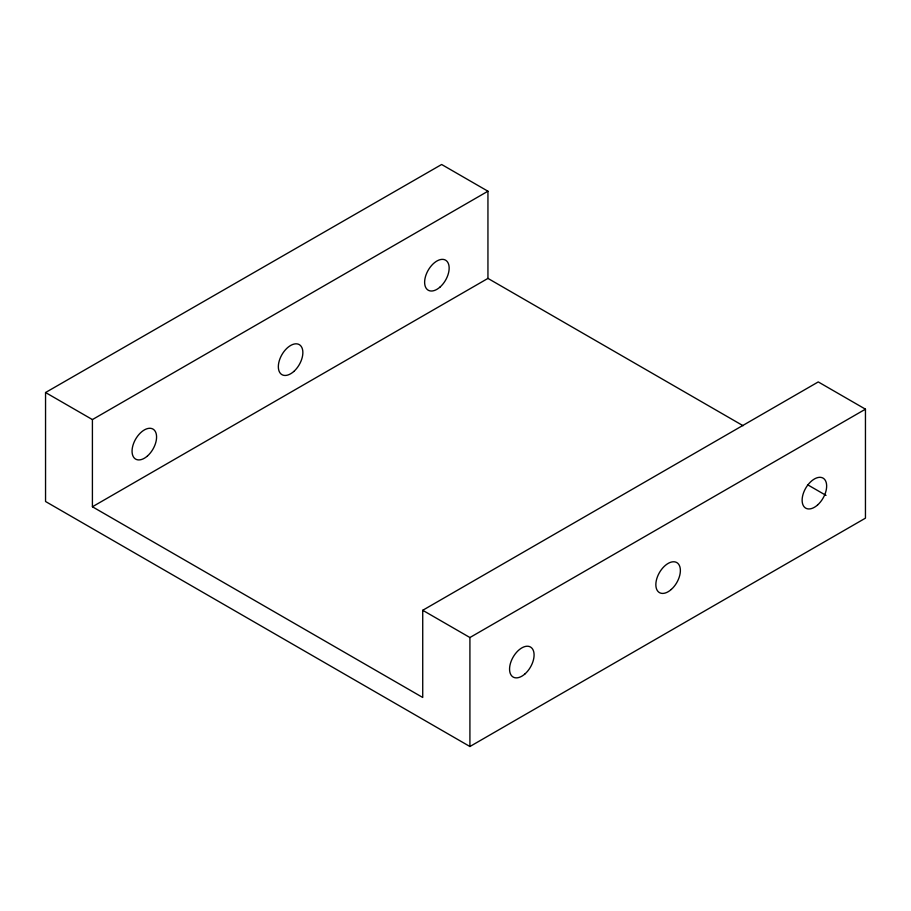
<?xml version="1.0" encoding="UTF-8"?>
<svg xmlns="http://www.w3.org/2000/svg" width="911" height="911" viewBox="0 0 911 911"><rect width="100%" height="100%" fill="white"/><g stroke="black" fill="none" stroke-linecap="round" stroke-linejoin="round"><path stroke-width="1.37" d="M92.41 419.584L487.943 191.219L487.943 278.402L92.41 506.767L92.41 419.584L45.55 392.527L45.55 501.505L469.917 746.508L865.45 518.154L865.45 409.176L818.26 381.925L422.727 610.29L422.727 697.473L92.41 506.767M422.727 610.29L469.917 637.529L865.45 409.176M45.55 392.527L441.641 164.492L487.943 191.219M487.943 278.402L743.08 425.71M807.545 484.72L826.026 495.39M469.917 637.529L469.917 746.508M524.998 673.901A17.355 10.021 -60 0 0 530.498 647.026A17.355 10.021 -60 0 0 509.978 665.224A17.355 10.021 -60 0 0 524.998 673.901M671.282 589.451A17.355 10.021 -60 0 0 676.782 562.565A17.355 10.021 -60 0 0 656.262 580.774A17.355 10.021 -60 0 0 671.282 589.451M817.566 504.99A17.355 10.021 -60 0 0 823.066 478.116A17.355 10.021 -60 0 0 802.545 496.313A17.355 10.021 -60 0 0 817.566 504.99M147.491 455.955A17.355 10.021 -60 0 0 152.991 429.081A17.355 10.021 -60 0 0 132.471 447.278A17.355 10.021 -60 0 0 147.491 455.955M293.775 371.494A17.355 10.021 -60 0 0 299.275 344.62A17.355 10.021 -60 0 0 278.755 362.817A17.355 10.021 -60 0 0 293.775 371.494M440.059 287.045A17.355 10.021 -60 0 0 445.559 260.159A17.355 10.021 -60 0 0 425.038 278.367A17.355 10.021 -60 0 0 440.059 287.045"/></g></svg>
